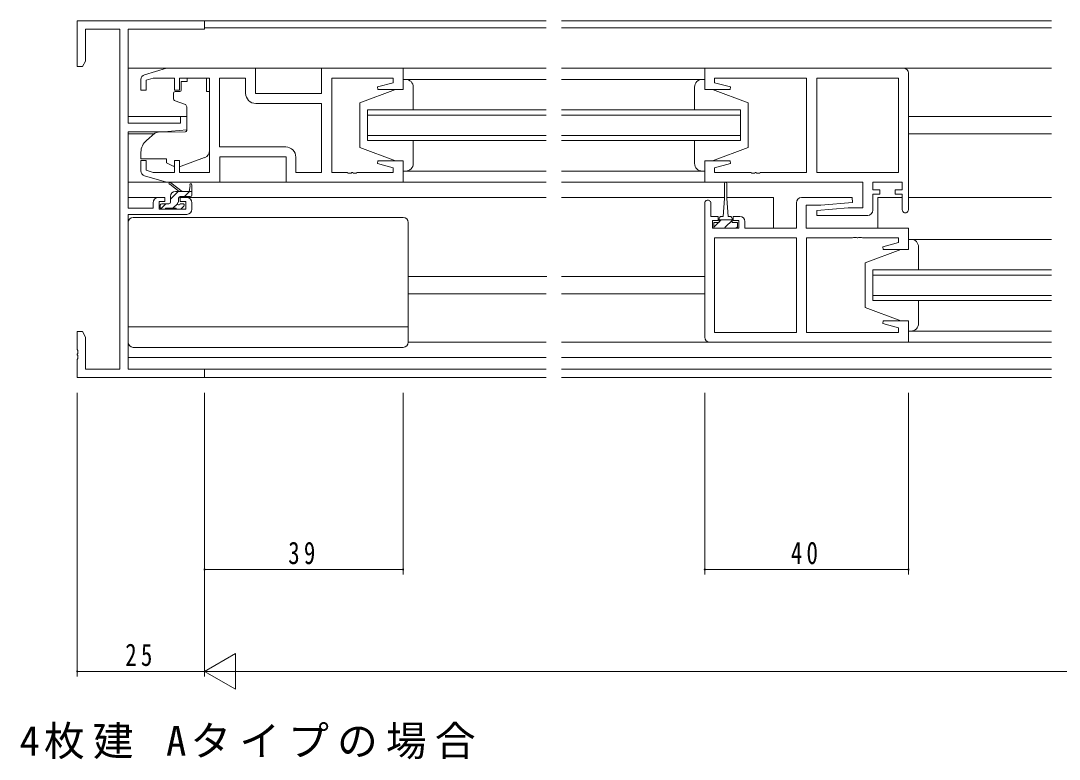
# Model space of a CAD drawing. Units: millimetres, scale not verified. Extents: x -567 to 567, y -403 to 403.
# Drawn here: x -183.8 to 20.1, y -138.2 to 6.7 of the extents above; entities that cross this region are included whole.
import ezdxf

# ---------------------------------------------------------------- set-up
doc = ezdxf.new("R2010")
doc.units = ezdxf.units.MM
doc.header["$LTSCALE"] = 2
doc.layers.add('0-2_USER1', color=7, linetype='Continuous')
for name, color, linetype, lineweight in [('0-3_YKK_11', 7, 'Continuous', 18), ('0-4_YKK_12', 2, 'Continuous', 18), ('0-5_YKK_13', 4, 'Continuous', 18), ('0-6_YKK_D', 6, 'Continuous', 18)]:
    doc.layers.add(name, color=color, linetype=linetype, lineweight=lineweight)
doc.styles.add('ＭＳ ゴシック', font='')
doc.styles.get('ＭＳ ゴシック').set_extended_font_data('MS Gothic')

msp = doc.modelspace()

# ---------------------------------------------------------------- linework, layer by layer
at = {"layer": '0-3_YKK_11'}
for p, q in [((-147.726, 6.718), (-172.726, 6.718)), ((-172.726, 6.718), (-172.726, -2.282)), ((-171.096, 5.088), (-164.356, 5.088)), ((-171.096, -1.191), (-171.096, 5.088)), ((-164.356, 5.088), (-164.356, -61.652)), ((-162.726, -13.382), (-162.726, 5.088)), ((-171.726, -2.282), (-171.096, -1.191)), ((-172.726, -2.282), (-171.726, -2.282)), ((-159.513, -3.869), (-155.226, -2.582)), ((-155.226, -2.582), (-137.726, -2.582)), ((-137.726, -2.582), (-137.726, -7.582)), ((-124.726, -7.582), (-124.726, -2.582)), ((-124.726, -2.582), (-108.726, -2.582)), ((-108.726, -2.582), (-108.726, -6.782)), ((-49.476, -2.582), (-49.476, -6.782)), ((-10.476, -2.582), (-49.476, -2.582)), ((-9.476, -30.382), (-9.476, -3.582)), ((-160.226, -6.882), (-160.226, -4.826)), ((-159.226, -4.931), (-159.226, -6.882)), ((-153.626, -6.882), (-153.626, -4.512)), ((-146.726, -4.512), (-152.626, -4.512)), ((-152.626, -4.512), (-152.626, -6.882)), ((-146.726, -23.052), (-146.726, -4.512)), ((-144.796, -4.512), (-139.656, -4.512)), ((-144.796, -18.052), (-144.796, -4.512)), ((-144.796, -18.052), (-144.796, -4.512)), ((-139.656, -4.512), (-139.656, -7.512)), ((-122.726, -4.512), (-122.726, -23.052)), ((-110.656, -4.512), (-122.726, -4.512)), ((-47.546, -4.512), (-29.476, -4.512)), ((-29.476, -4.512), (-29.476, -23.052)), ((-11.406, -4.512), (-27.476, -4.512)), ((-27.476, -4.512), (-27.476, -23.052)), ((-11.406, -23.052), (-11.406, -4.512)), ((-11.406, -23.052), (-11.406, -4.512)), ((-159.226, -6.882), (-160.226, -6.882)), ((-152.626, -6.882), (-153.626, -6.882)), ((-137.726, -7.582), (-124.726, -7.582)), ((-113.686, -6.782), (-113.755, -6.26)), ((-108.726, -6.782), (-113.686, -6.782)), ((-49.476, -6.782), (-44.515, -6.782)), ((-44.515, -6.782), (-44.447, -6.26)), ((-137.656, -9.512), (-124.726, -9.512)), ((-124.726, -9.512), (-124.726, -23.052)), ((-152.426, -13.382), (-162.726, -13.382)), ((-162.726, -15.082), (-155.726, -15.082)), ((-162.726, -30.082), (-162.726, -15.082)), ((-131.796, -18.052), (-144.796, -18.052)), ((-144.726, -19.982), (-144.726, -24.982)), ((-131.726, -19.982), (-144.726, -19.982)), ((-131.726, -24.982), (-131.726, -19.982)), ((-160.226, -20.682), (-159.226, -20.682)), ((-160.226, -22.738), (-160.226, -20.682)), ((-159.226, -20.682), (-159.226, -22.634)), ((-153.626, -20.682), (-152.626, -20.682)), ((-153.626, -23.052), (-153.626, -20.682)), ((-152.626, -20.682), (-152.626, -23.052)), ((-113.686, -20.782), (-108.726, -20.782)), ((-110.656, -23.052), (-110.656, -22.135)), ((-108.726, -20.782), (-108.726, -24.982)), ((-49.476, -20.782), (-49.476, -24.982)), ((-47.546, -23.052), (-47.546, -22.135)), ((-155.226, -24.982), (-159.513, -23.696)), ((-152.626, -23.052), (-146.726, -23.052)), ((-122.726, -23.052), (-119.684, -23.052)), ((-117.768, -23.052), (-110.656, -23.052)), ((-40.434, -23.052), (-47.546, -23.052)), ((-29.476, -23.052), (-38.518, -23.052)), ((-27.476, -23.052), (-11.406, -23.052)), ((-144.726, -24.982), (-155.226, -24.982)), ((-108.726, -24.982), (-131.726, -24.982)), ((-49.476, -24.982), (-18.406, -24.982)), ((-18.406, -24.982), (-18.406, -29.982)), ((-16.476, -24.982), (-10.676, -24.982)), ((-20.498, -27.982), (-30.476, -27.982)), ((-16.476, -30.482), (-16.476, -27.282)), ((-157.826, -30.082), (-162.726, -30.082)), ((-157.826, -28.982), (-157.826, -30.082)), ((-150.226, -30.282), (-150.226, -28.982)), ((-49.476, -29.082), (-49.476, -55.382)), ((-48.276, -31.682), (-48.276, -29.082)), ((-31.476, -28.982), (-31.476, -33.982)), ((-29.546, -29.482), (-26.669, -29.482)), ((-29.546, -33.982), (-29.546, -29.482)), ((-162.726, -31.282), (-151.226, -31.282)), ((-162.726, -61.652), (-162.726, -31.282)), ((-42.576, -31.682), (-43.876, -31.682)), ((-43.876, -31.682), (-43.876, -32.482)), ((-43.876, -32.482), (-42.776, -32.482)), ((-42.776, -32.482), (-42.776, -33.982)), ((-42.776, -33.982), (-47.976, -33.982)), ((-41.576, -33.982), (-41.576, -32.682)), ((-31.476, -33.982), (-41.576, -33.982)), ((-9.476, -33.982), (-29.546, -33.982)), ((-9.476, -38.182), (-9.476, -33.982)), ((-31.476, -35.912), (-47.546, -35.912)), ((-47.546, -35.912), (-47.546, -54.452)), ((-31.476, -54.452), (-31.476, -35.912)), ((-31.476, -54.452), (-31.476, -35.912)), ((-29.476, -35.912), (-20.434, -35.912)), ((-29.476, -54.452), (-29.476, -35.912)), ((-14.436, -38.182), (-9.476, -38.182)), ((-9.476, -52.182), (-14.436, -52.182)), ((-9.476, -56.382), (-9.476, -52.182)), ((-171.726, -54.282), (-172.726, -54.282)), ((-171.096, -55.374), (-171.726, -54.282)), ((-47.546, -54.452), (-31.476, -54.452)), ((-11.406, -54.452), (-29.476, -54.452)), ((-171.096, -61.652), (-171.096, -55.374)), ((-48.476, -56.382), (-9.476, -56.382)), ((-172.726, -58.741), (-172.726, -58.824)), ((-172.726, -59.741), (-172.726, -63.282)), ((-164.356, -61.652), (-171.096, -61.652)), ((-147.726, -61.652), (-162.726, -61.652))]:
    msp.add_line(p, q, dxfattribs=at)
for points in [[(-162.726, 5.088), (-147.726, 5.088), (-147.726, 6.718)], [(-153.626, -4.512), (-157.831, -4.512), (-159.226, -4.931)], [(-113.755, -6.26), (-110.656, -5.43), (-110.656, -4.512)], [(-44.447, -6.26), (-47.546, -5.43), (-47.546, -4.512)], [(-155.726, -15.082), (-151.226, -14.689), (-151.226, -12.082), (-152.426, -12.082), (-152.426, -13.382)], [(-124.726, -23.052), (-129.796, -23.052), (-129.796, -20.052)], [(-110.656, -22.135), (-113.755, -21.305), (-113.686, -20.782)], [(-47.546, -22.135), (-44.447, -21.305), (-44.515, -20.782), (-49.476, -20.782)], [(-159.226, -22.634), (-157.831, -23.052), (-153.626, -23.052)], [(-119.684, -23.052), (-119.501, -23.172), (-118.951, -23.172), (-118.768, -23.052), (-118.684, -23.052), (-118.501, -23.172), (-117.951, -23.172), (-117.768, -23.052)], [(-38.518, -23.052), (-38.701, -23.172), (-39.251, -23.172), (-39.434, -23.052), (-39.518, -23.052), (-39.701, -23.172), (-40.251, -23.172), (-40.434, -23.052)], [(-16.476, -27.282), (-15.076, -27.282), (-15.076, -26.482), (-16.476, -26.482), (-16.476, -24.982)], [(-10.676, -24.982), (-10.676, -26.482), (-12.076, -26.482), (-12.076, -27.282), (-10.676, -27.282), (-10.676, -30.382)], [(-151.226, -27.982), (-152.526, -27.982), (-152.526, -28.782), (-151.426, -28.782), (-151.426, -30.282), (-156.626, -30.282), (-156.626, -28.782), (-155.526, -28.782), (-155.526, -27.982), (-156.826, -27.982)], [(-26.669, -29.482), (-20.456, -28.939), (-20.498, -27.982)], [(-18.406, -29.982), (-21.283, -29.982), (-27.496, -30.526), (-27.454, -31.482), (-17.476, -31.482)], [(-47.976, -33.982), (-47.976, -32.482), (-46.876, -32.482), (-46.876, -31.682), (-48.276, -31.682)], [(-20.434, -35.912), (-20.251, -35.792), (-19.701, -35.792), (-19.518, -35.912), (-19.434, -35.912), (-19.251, -35.792), (-18.701, -35.792), (-18.518, -35.912), (-11.406, -35.912)], [(-11.406, -35.912), (-11.406, -36.83), (-14.505, -37.66), (-14.436, -38.182)], [(-14.436, -52.182), (-14.505, -52.705), (-11.406, -53.535), (-11.406, -54.452)], [(-172.726, -54.282), (-172.726, -57.824), (-172.606, -58.007), (-172.606, -58.557), (-172.726, -58.741)], [(-172.726, -58.824), (-172.606, -59.007), (-172.606, -59.557), (-172.726, -59.741)], [(-172.726, -63.282), (-147.726, -63.282), (-147.726, -61.652)]]:
    msp.add_lwpolyline(points, dxfattribs=at)
for centre, radius, start, end in [((-159.226, -4.826), 1, 106.69926, 180.00004), ((-10.476, -3.582), 1, 0.00001, 89.99999), ((-137.656, -7.512), 2, 180.00001, 269.99999), ((-131.796, -20.052), 2, 0.00001, 89.99999), ((-159.226, -22.738), 1, 179.99996, 253.30074), ((-156.826, -28.982), 1, 90.00001, 179.99999), ((-151.226, -28.982), 1, 0.00001, 89.99999), ((-48.876, -29.082), 0.6, 359.99999, 180.00001), ((-30.476, -28.982), 1, 90.00001, 179.99999), ((-151.226, -30.282), 1, 270.00001, 359.99999), ((-17.476, -30.482), 1, 270.00001, 359.99999), ((-10.076, -30.382), 0.6, 179.99999, 0.00001), ((-42.576, -32.682), 1, 0.00001, 89.99999), ((-48.476, -55.382), 1, 180.00001, 269.99999)]:
    msp.add_arc(centre, radius, start, end, dxfattribs=at)
at = {"layer": '0-4_YKK_12'}
for p, q in [((-148.026, 6.718), (-80.601, 6.718)), ((-77.601, 6.718), (18.649, 6.718)), ((-80.601, 5.318), (-147.726, 5.318)), ((18.649, 5.318), (-77.601, 5.318)), ((-162.726, -2.582), (-124.226, -2.582)), ((-109.226, -2.582), (-80.601, -2.582)), ((-77.601, -2.582), (18.649, -2.582)), ((-162.726, -12.082), (-151.226, -12.082)), ((-115.726, -10.782), (-115.726, -16.782)), ((-80.601, -10.782), (-115.726, -10.782)), ((-115.726, -11.782), (-80.601, -11.782)), ((-42.476, -10.782), (-77.601, -10.782)), ((-77.601, -11.782), (-42.476, -11.782)), ((-42.476, -16.782), (-42.476, -10.782)), ((-9.476, -12.082), (18.649, -12.082)), ((-162.726, -15.482), (-157.603, -15.482)), ((-80.601, -15.782), (-115.726, -15.782)), ((-42.476, -15.782), (-77.601, -15.782)), ((-9.476, -15.482), (18.649, -15.482)), ((-115.726, -16.782), (-80.601, -16.782)), ((-77.601, -16.782), (-42.476, -16.782)), ((-109.226, -24.982), (-80.601, -24.982)), ((-48.976, -24.982), (-77.601, -24.982)), ((-162.726, -27.982), (-156.826, -27.982)), ((-151.226, -27.982), (-80.601, -27.982)), ((-77.601, -27.982), (-45.626, -27.982)), ((-45.126, -27.982), (-35.976, -27.982)), ((-35.976, -27.982), (-35.976, -33.982)), ((-15.476, -27.982), (-10.676, -27.982)), ((-15.476, -27.982), (-15.476, -33.982)), ((-9.476, -27.982), (18.649, -27.982)), ((-16.476, -42.182), (-16.476, -48.182)), ((18.649, -42.182), (-16.476, -42.182)), ((-107.726, -43.482), (-80.504, -43.482)), ((-77.601, -43.482), (-49.476, -43.482)), ((-16.476, -43.182), (18.649, -43.182)), ((-107.726, -46.882), (-80.601, -46.882)), ((-77.601, -46.882), (-49.476, -46.882)), ((18.649, -47.182), (-16.476, -47.182)), ((-16.476, -48.182), (18.649, -48.182)), ((-9.976, -56.382), (18.649, -56.382)), ((-162.726, -59.382), (-80.601, -59.382)), ((-77.601, -59.382), (18.649, -59.382)), ((-80.601, -61.652), (-162.426, -61.652)), ((18.649, -61.652), (-77.601, -61.652)), ((-148.026, -63.282), (-80.601, -63.282)), ((-77.601, -63.282), (18.649, -63.282))]:
    msp.add_line(p, q, dxfattribs=at)
at = {"layer": '0-5_YKK_13'}
for p, q in [((-151.126, -5.182), (-152.296, -5.182)), ((-152.296, -6.182), (-152.296, -5.182)), ((-151.126, -4.512), (-147.326, -4.512)), ((-151.126, -4.512), (-151.126, -5.182)), ((-147.326, -4.512), (-147.326, -5.182)), ((-147.326, -6.182), (-147.326, -5.182)), ((-108.226, -4.782), (-108.726, -4.782)), ((-108.226, -4.782), (-108.726, -4.782)), ((-108.726, -4.782), (-108.726, -6.782)), ((-108.726, -4.782), (-108.726, -6.782)), ((-108.726, -4.782), (-80.601, -4.782)), ((-77.601, -4.783), (-49.476, -4.784)), ((-49.976, -4.782), (-49.476, -4.782)), ((-49.476, -4.782), (-49.476, -6.782)), ((-153.826, -7.482), (-153.826, -8.532)), ((-152.596, -7.182), (-153.526, -7.182)), ((-152.296, -6.182), (-152.296, -6.882)), ((-147.326, -7.182), (-147.326, -6.182)), ((-147.326, -7.182), (-146.726, -7.182)), ((-146.726, -18.738), (-146.726, -7.182)), ((-110.226, -6.782), (-117.226, -9.382)), ((-110.226, -6.782), (-117.226, -9.382)), ((-108.726, -6.782), (-110.226, -6.782)), ((-108.726, -6.782), (-110.226, -6.782)), ((-106.726, -10.382), (-106.726, -6.282)), ((-106.726, -10.782), (-106.726, -6.282)), ((-51.476, -10.782), (-51.476, -6.282)), ((-49.476, -6.782), (-47.976, -6.782)), ((-47.976, -6.782), (-40.976, -9.382)), ((-153.497, -9.002), (-151.497, -9.73)), ((-151.226, -10.179), (-151.226, -14.785)), ((-117.226, -9.382), (-117.226, -18.182)), ((-117.226, -9.382), (-117.226, -18.182)), ((-40.976, -9.382), (-40.976, -18.182)), ((-157.463, -15.365), (-159.154, -16.784)), ((-151.443, -15.084), (-156.829, -15.131)), ((-110.226, -20.782), (-117.226, -18.182)), ((-110.226, -20.782), (-117.226, -18.182)), ((-106.726, -21.282), (-106.726, -16.782)), ((-106.726, -21.282), (-106.726, -17.182)), ((-51.476, -21.282), (-51.476, -16.782)), ((-47.976, -20.782), (-40.976, -18.182)), ((-160.226, -19.083), (-160.226, -20.382)), ((-160.226, -20.382), (-155.226, -20.382)), ((-155.226, -20.382), (-155.226, -20.682)), ((-152.354, -21.823), (-147.717, -20.148)), ((-155.226, -20.682), (-155.226, -21.18)), ((-153.92, -21.789), (-155.226, -21.18)), ((-110.226, -20.782), (-108.726, -20.782)), ((-110.226, -20.782), (-108.726, -20.782)), ((-108.726, -20.782), (-108.726, -22.782)), ((-108.726, -20.782), (-108.726, -22.782)), ((-47.976, -20.782), (-49.476, -20.782)), ((-49.476, -20.782), (-49.476, -22.782)), ((-108.726, -22.782), (-108.226, -22.782)), ((-108.726, -22.782), (-108.226, -22.782)), ((-108.726, -22.783), (-80.601, -22.782)), ((-49.476, -22.782), (-77.601, -22.782)), ((-49.476, -22.782), (-49.976, -22.782)), ((-155.153, -24.982), (-162.726, -24.982)), ((-152.726, -26.782), (-154.545, -25.381)), ((-152.126, -26.782), (-154.344, -25.1)), ((-150.526, -25.656), (-150.725, -26.782)), ((-150.226, -27.482), (-150.226, -25.483)), ((-145.226, -24.982), (-131.226, -24.982)), ((-45.626, -25.232), (-45.626, -28.182)), ((-45.126, -28.182), (-45.126, -25.232)), ((-152.904, -26.782), (-154.426, -28.304)), ((-154.426, -28.882), (-154.426, -27.782)), ((-153.426, -26.782), (-150.226, -26.782)), ((-152.826, -28.721), (-152.826, -28.082)), ((-152.526, -27.782), (-150.526, -27.782)), ((-150.659, -26.782), (-151.659, -27.782)), ((-45.626, -28.182), (-45.876, -31.682)), ((-45.126, -28.182), (-44.876, -31.682)), ((-156.426, -29.482), (-156.426, -29.982)), ((-155.304, -29.182), (-156.327, -30.205)), ((-154.726, -29.182), (-156.126, -29.182)), ((-156.126, -30.282), (-155.626, -30.282)), ((-155.426, -30.082), (-153.326, -30.082)), ((-153.075, -29.199), (-153.959, -30.082)), ((-153.126, -30.282), (-152.526, -30.282)), ((-152.026, -29.182), (-152.365, -29.182)), ((-152.314, -30.195), (-151.814, -29.695)), ((-161.726, -31.882), (-108.726, -31.882)), ((-46.626, -32.882), (-46.626, -32.082)), ((-44.126, -32.382), (-46.626, -32.382)), ((-46.251, -32.382), (-46.626, -32.758)), ((-46.226, -31.682), (-45.876, -31.682)), ((-44.126, -32.503), (-45.376, -33.753)), ((-44.876, -31.682), (-44.526, -31.682)), ((-44.126, -32.082), (-44.126, -32.882)), ((-162.726, -56.382), (-162.726, -32.882)), ((-107.726, -56.382), (-107.726, -32.882)), ((-46.751, -32.882), (-47.676, -33.808)), ((-47.676, -33.982), (-43.076, -33.982)), ((-45.376, -33.753), (-45.606, -33.982)), ((-43.076, -32.882), (-44.126, -32.882)), ((-43.076, -33.698), (-43.361, -33.982)), ((-43.076, -33.982), (-43.076, -32.882)), ((-8.976, -36.182), (-9.476, -36.182)), ((-8.976, -36.182), (-9.476, -36.182)), ((-9.476, -36.182), (-9.476, -38.182)), ((-9.476, -36.182), (-9.476, -38.182)), ((-9.476, -36.182), (18.649, -36.182)), ((-10.976, -38.182), (-17.976, -40.782)), ((-10.976, -38.182), (-17.976, -40.782)), ((-9.476, -38.182), (-10.976, -38.182)), ((-9.476, -38.182), (-10.976, -38.182)), ((-7.476, -41.782), (-7.476, -37.682)), ((-7.476, -42.182), (-7.476, -37.682)), ((-17.976, -40.782), (-17.976, -49.582)), ((-17.976, -40.782), (-17.976, -49.582)), ((-7.476, -52.682), (-7.476, -48.182)), ((-7.476, -52.682), (-7.476, -48.582)), ((-10.976, -52.182), (-17.976, -49.582)), ((-10.976, -52.182), (-17.976, -49.582)), ((-10.976, -52.182), (-9.476, -52.182)), ((-10.976, -52.182), (-9.476, -52.182)), ((-9.476, -52.182), (-9.476, -54.182)), ((-9.476, -52.182), (-9.476, -54.182)), ((-162.726, -53.342), (-107.726, -53.342)), ((-9.476, -54.182), (-8.976, -54.182)), ((-9.476, -54.182), (-8.976, -54.182)), ((-9.476, -54.183), (18.649, -54.183)), ((-107.726, -56.382), (-80.601, -56.382)), ((-77.601, -56.382), (-48.476, -56.382)), ((-161.726, -57.382), (-108.726, -57.382))]:
    msp.add_line(p, q, dxfattribs=at)
msp.add_lwpolyline([(-46.626, -32.882), (-47.676, -32.882), (-47.676, -33.982)], dxfattribs=at)
for centre, radius, start, end in [((-108.226, -6.282), 1.5, 0, 90), ((-108.226, -6.282), 1.5, 0, 90), ((-49.976, -6.282), 1.5, 90, 180), ((-153.526, -7.482), 0.3, 90, 180), ((-152.596, -6.882), 0.3, 270, 0), ((-153.326, -8.532), 0.5, 180, 250), ((-151.726, -10.179), 0.5, 0, 70), ((-156.82, -16.131), 1, 90.5, 130), ((-151.526, -14.785), 0.3, 270.5, 0), ((-157.226, -19.083), 3, 130, 180), ((-148.226, -18.738), 1.5, 289.85326, 0), ((-153.497, -20.882), 1, 245, 262.59308), ((-152.694, -20.882), 1, 273.88684, 289.85326), ((-108.226, -21.282), 1.5, 270, 0), ((-108.226, -21.282), 1.5, 270, 0), ((-49.976, -21.282), 1.5, 180, 270), ((-154.526, -25.182), 0.2, 24.41711, 264.41711), ((-150.426, -25.483), 0.2, 360, 240), ((-45.376, -25.232), 0.25, 0, 180), ((-153.426, -27.782), 1, 90, 180), ((-152.526, -28.082), 0.3, 90, 180), ((-150.526, -27.482), 0.3, 270, 360), ((-156.126, -29.482), 0.3, 90, 180), ((-156.126, -29.982), 0.3, 180, 270), ((-155.626, -30.082), 0.2, 270, 360), ((-154.726, -28.882), 0.3, 270, 360), ((-153.126, -30.082), 0.2, 180, 270), ((-152.826, -29.182), 0.25, 123.05573, 326.94427), ((-153.126, -28.721), 0.3, 303.05573, 360), ((-152.365, -29.482), 0.3, 90, 146.94427), ((-152.526, -29.982), 0.3, 270, 315), ((-152.026, -29.482), 0.3, 315, 90), ((-161.726, -32.882), 1, 90, 180), ((-108.726, -32.882), 1, 0, 90), ((-46.226, -32.082), 0.4, 90, 180), ((-44.526, -32.082), 0.4, 0, 90), ((-8.976, -37.682), 1.5, 0, 90), ((-8.976, -37.682), 1.5, 0, 90), ((-8.976, -52.682), 1.5, 270, 0), ((-8.976, -52.682), 1.5, 270, 0), ((-161.726, -56.382), 1, 180, 270), ((-108.726, -56.382), 1, 270, 0)]:
    msp.add_arc(centre, radius, start, end, dxfattribs=at)
at = {"layer": '0-6_YKK_D'}
for p, q in [((-172.726, -66.282), (-172.726, -121.982)), ((-147.726, -66.282), (-147.726, -121.982)), ((-147.726, -66.282), (-147.726, -121.982)), ((-147.726, -66.282), (-147.726, -101.982)), ((-108.726, -66.282), (-108.726, -101.982)), ((-49.476, -66.282), (-49.476, -101.982)), ((-9.476, -66.282), (-9.476, -101.982)), ((-147.726, -100.982), (-108.726, -100.982)), ((-49.476, -100.982), (-9.476, -100.982)), ((-147.726, -120.982), (-141.664, -117.482)), ((-141.664, -124.482), (-141.664, -117.482)), ((-147.726, -120.982), (-172.726, -120.982)), ((-147.726, -120.982), (-141.664, -124.482)), ((-147.726, -120.982), (-135.602, -120.982)), ((-140.726, -120.982), (345.274, -120.982))]:
    msp.add_line(p, q, dxfattribs=at)
for centre, start, end in [((-147.726, -100.982), 0, 180), ((-147.726, -100.982), 180, 0), ((-108.726, -100.982), 0, 180), ((-108.726, -100.982), 180, 0), ((-49.476, -100.982), 0, 180), ((-49.476, -100.982), 180, 0), ((-9.476, -100.982), 0, 180), ((-9.476, -100.982), 180, 0), ((-172.726, -120.982), 0, 180), ((-172.726, -120.982), 180, 0)]:
    msp.add_arc(centre, 0.106, start, end, dxfattribs=at)

# ---------------------------------------------------------------- texts
at = {"layer": '0-2_USER1', "insert": (-184.068, -138.217), "char_height": 5.865, "attachment_point": 7, "style": 'ＭＳ ゴシック'}
msp.add_mtext('\\T1.2;4枚建\\~Aタイプの場合', dxfattribs=at)
at = {"layer": '0-6_YKK_D', "color": 7, "char_height": 4.399, "attachment_point": 7, "style": 'ＭＳ ゴシック'}
for s, insert in [('\\T1.37;\\W0.75;39', (-131.296, -99.982)), ('\\T1.37;\\W0.75;40', (-32.57, -99.982)), ('\\T1.37;\\W0.75;25', (-163.308, -119.982))]:
    msp.add_mtext(s, dxfattribs=dict(at, insert=insert))

doc.saveas('drawing.dxf')
